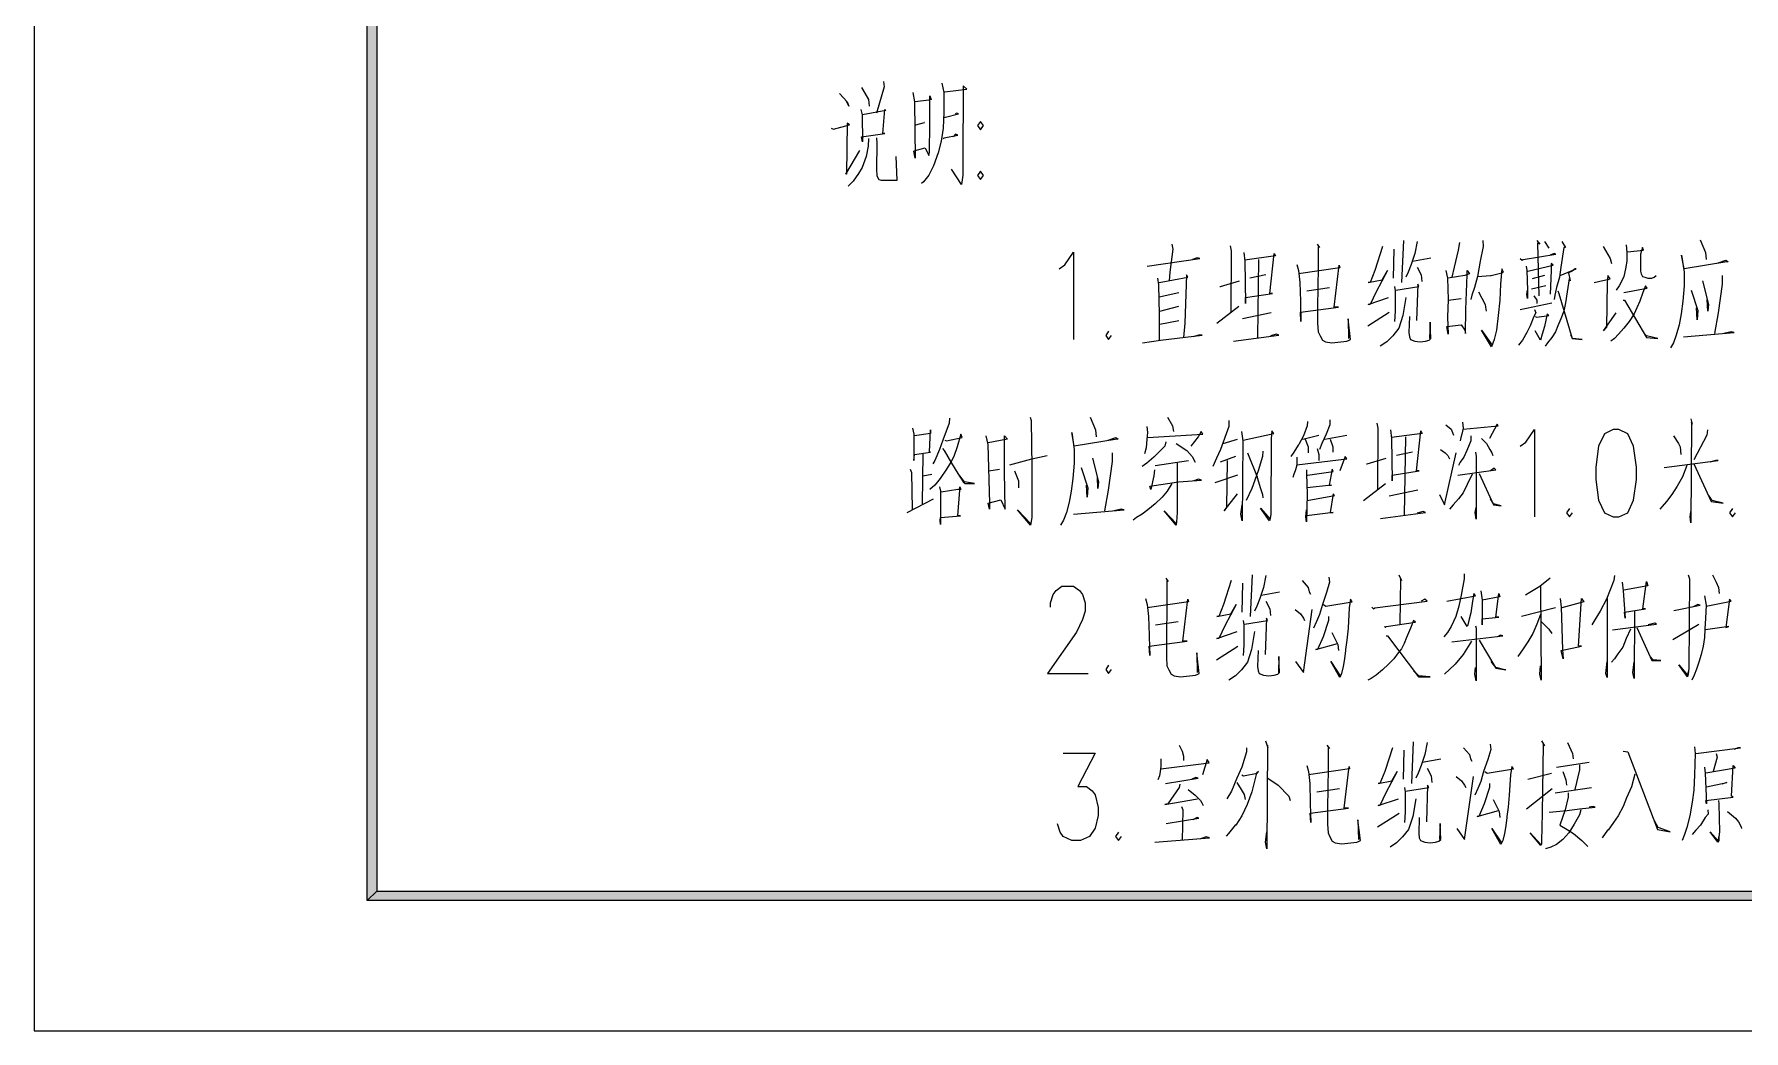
# Model space of a CAD drawing. Header units: millimetres. Extents: x -4415 to 173792, y -78716 to 47289.
# Drawn here: x -4415 to 33545, y -78716 to -56579 of the extents above; entities that cross this region are included whole.
import ezdxf

# ---------------------------------------------------------------- set-up
doc = ezdxf.new("R2010")
doc.units = ezdxf.units.MM

msp = doc.modelspace()

# ---------------------------------------------------------------- hatches: boundary and pattern name
h = msp.add_hatch(color=0)
h.dxf.hatch_style = 2
h.paths.add_polyline_path([(2980, 44393), (3191, 44183), (3191, -75611), (2980, -75821)])
h = msp.add_hatch(color=0)
h.dxf.hatch_style = 2
h.paths.add_polyline_path([(2980, -75821), (3191, -75611), (170687, -75611), (170896, -75821)])

# ---------------------------------------------------------------- linework, layer by layer
at = {"color": 0, "lineweight": 0}
for points in [[(-4415, -78716), (173792, -78716), (173792, 47289), (-4415, 47289)], [(2980, 44393), (3191, 44183), (3191, -75611), (2980, -75821)], [(16597, -58516), (16533, -58609), (16597, -58701), (16663, -58609)], [(16597, -59624), (16533, -59717), (16597, -59809), (16663, -59717)], [(30645, -65363), (30451, -65455), (30322, -65732), (30258, -66194), (30258, -66471), (30322, -66933), (30451, -67210), (30645, -67302), (30774, -67302), (30968, -67210), (31097, -66933), (31163, -66471), (31163, -66194), (31097, -65732), (30968, -65455), (30774, -65363)], [(2980, -75821), (3191, -75611), (170687, -75611), (170896, -75821)]]:
    msp.add_lwpolyline(points, close=True, dxfattribs=at)
for points in [[(14443, -57631), (14457, -57745), (14284, -58331)], [(15740, -57668), (15779, -57877), (15779, -58311), (15765, -58670), (15727, -58954), (15660, -59218), (15554, -59502), (15449, -59710), (15330, -59861), (15290, -59899)], [(13464, -57896), (13636, -58085), (13675, -58179), (13623, -58066)], [(13953, -57763), (13980, -57801), (14112, -58028), (14125, -58179)], [(15091, -57877), (15131, -58085), (15144, -59332), (15118, -59181), (15144, -59162), (15369, -59105), (15449, -59275), (15462, -59199), (15475, -58575), (15475, -57952), (15501, -58028), (15449, -58046), (15144, -58085)], [(15792, -57877), (15805, -57857), (16295, -57801), (16215, -57725), (16215, -57857), (16202, -59256), (16202, -59521), (16202, -59710), (16177, -59917), (15951, -59577)], [(13941, -58254), (13967, -58368), (13980, -58973), (13953, -58859), (14470, -58784), (14430, -58784), (14470, -58254), (14496, -58274), (13980, -58368)], [(15792, -58425), (15819, -58425), (16110, -58349), (16070, -58331), (16031, -58349)], [(13279, -58670), (13332, -58689), (13689, -58595), (13636, -58557), (13623, -59691), (13610, -59691), (13914, -59162)], [(15158, -58595), (15355, -58538), (15343, -58538)], [(15765, -58897), (15792, -58878), (16097, -58821), (16043, -58803), (15991, -58859)], [(14112, -58897), (14099, -59067), (14060, -59294), (13967, -59539), (13888, -59671), (13769, -59842), (13662, -59956)], [(14284, -58878), (14298, -59010), (14284, -59577), (14298, -59728), (14338, -59805), (14390, -59823), (14748, -59823), (14721, -59294)], [(18342, -61793), (18471, -61700), (18665, -61423), (18665, -63362)], [(20842, -61241), (20868, -61355), (20802, -61865), (20788, -62054)], [(22138, -61278), (22165, -61392), (22152, -62772)], [(22443, -61430), (22468, -61619), (22482, -62563), (22482, -62431), (23077, -62337), (23024, -62337), (23117, -61449), (23144, -61505), (22468, -61599)], [(24070, -61241), (24123, -61316), (24096, -61298), (24096, -61751), (24083, -62640), (24083, -62998), (24096, -63187), (24136, -63282), (24188, -63376), (24255, -63414), (24401, -63433), (24731, -63395), (24784, -63376), (24811, -63358), (24757, -62904), (24771, -63339)], [(25525, -61298), (25353, -61827), (25247, -62091), (25207, -62091), (25512, -62034), (25631, -61827), (25380, -62299), (25247, -62583), (25207, -62583), (25657, -62431)], [(25776, -61355), (25763, -61997)], [(25987, -61165), (25948, -62091)], [(26292, -61184), (26240, -61449), (26160, -61694), (26094, -61865), (26041, -61977)], [(27231, -61203), (27205, -61373), (27112, -61751), (27060, -61977)], [(27747, -61165), (27761, -61298), (27694, -61619), (27629, -61959), (27562, -62205), (27510, -62375), (27483, -62469)], [(28581, -61562), (28621, -61599), (28646, -61581), (29374, -61467), (29334, -61449), (29242, -61487)], [(28951, -61165), (29017, -61241), (28964, -61222), (28991, -62394)], [(29123, -61184), (29215, -61335)], [(29506, -61184), (29586, -61316), (29546, -61316), (29480, -61751), (29454, -61977), (29387, -62205), (29348, -62375), (29334, -62469)], [(30420, -61298), (30579, -61562), (30604, -61676)], [(30935, -61259), (30949, -61430), (30949, -61619), (30922, -61788), (30882, -61959), (30830, -62072), (30776, -62167), (30711, -62262)], [(30962, -61411), (31319, -61373), (31293, -61316), (31253, -61467), (31253, -61599), (31253, -61713), (31253, -61845), (31266, -61902), (31293, -61959), (31345, -61977), (31412, -61997), (31504, -61997), (31557, -61977), (31596, -61940)], [(32973, -61656), (33144, -61599), (33198, -61638), (33171, -61638), (32219, -61788), (32165, -61487), (32219, -61865), (32219, -62167), (32192, -62507), (32152, -62790), (32113, -63036), (32046, -63263), (31981, -63433), (31914, -63547)], [(32575, -61146), (32695, -61430), (32708, -61581)], [(20299, -61733), (21464, -61562), (21411, -61544), (21305, -61581)], [(22773, -61581), (22746, -63319)], [(23620, -61694), (23660, -61827), (23686, -62091), (23700, -62507), (23700, -62545), (23713, -62961), (23700, -62752), (24546, -62640), (24453, -62640), (24560, -61713), (24572, -61770), (23660, -61902)], [(26186, -61619), (26596, -61544)], [(26292, -61751), (26384, -61922), (26397, -62072)], [(26927, -61827), (26966, -61997), (26980, -62469), (26966, -62866), (26980, -63244), (26953, -63074), (27271, -63036), (27351, -63150), (27364, -63225), (27376, -62695), (27403, -61922), (27403, -61827), (27456, -61902), (27351, -61940), (26980, -61997)], [(27629, -61959), (27920, -61940), (27932, -61940), (28171, -61883), (28211, -61865), (28171, -61788), (28144, -62129), (28131, -62488), (28091, -62829), (28052, -63150), (27999, -63358), (27945, -63527), (27721, -63150), (27959, -63490)], [(28713, -61733), (28726, -61827), (28740, -62262), (28740, -62451), (28726, -62356), (28740, -62262)], [(28753, -61845), (29309, -61713), (29269, -61676), (29269, -61827), (29242, -62356)], [(29466, -61940), (29824, -61788), (29798, -61788), (29732, -61845), (29652, -61883), (29692, -62054), (29665, -62016), (29625, -62299), (29586, -62545), (29546, -62734), (29480, -62904), (29414, -63055), (29361, -63187), (29282, -63319), (29190, -63433), (29136, -63508)], [(20524, -61997), (20551, -62148), (20564, -62809), (20564, -63376)], [(20564, -62091), (21198, -61977), (21173, -61922), (21133, -62998), (21106, -63319)], [(21913, -62186), (21926, -62186), (22350, -62054)], [(22932, -61922), (22575, -61997)], [(23845, -62280), (24347, -62205)], [(25790, -62186), (25803, -62280), (25803, -62695), (25803, -62734), (25790, -62961)], [(25816, -62262), (26332, -62186), (26305, -62129), (26279, -62941)], [(29150, -62167), (28832, -62242)], [(29123, -61940), (28845, -62016)], [(30221, -62091), (30579, -62016), (30525, -61940), (30512, -62091), (30499, -63093), (30433, -63169), (30711, -62772)], [(30882, -62318), (31399, -62223), (31359, -62167), (31305, -62318), (31240, -62507), (31173, -62658), (31108, -62790), (31002, -62961), (30882, -63112), (30763, -63244), (30671, -63339), (30592, -63395)], [(32629, -62054), (32761, -62583), (32748, -62734), (32734, -62469)], [(33065, -61940), (33065, -62129), (32973, -62772), (32893, -63225)], [(20564, -62412), (21001, -62318)], [(20577, -62734), (21001, -62620)], [(21847, -62998), (22336, -62620)], [(26041, -62431), (25974, -62829), (25882, -63112), (25750, -63282), (25617, -63414), (25472, -63508)], [(26980, -62488), (27271, -62451)], [(27654, -62299), (27800, -62583), (27813, -62640), (27826, -62734)], [(28581, -62695), (29282, -62545)], [(28885, -62394), (28951, -62488), (28951, -62563)], [(29414, -62280), (29441, -62337), (29732, -63339), (29956, -63358), (29745, -63339), (29705, -63263)], [(30870, -62488), (30895, -62488), (31385, -63319), (31636, -63339), (31385, -63282), (31319, -63206)], [(32378, -62262), (32523, -62715), (32510, -62923), (32496, -62658)], [(20577, -63018), (21001, -62941)], [(23051, -62772), (22416, -62904)], [(25194, -63055), (25671, -62752)], [(26120, -62847), (26106, -63206), (26120, -63301), (26146, -63358), (26240, -63395), (26358, -63414), (26477, -63395), (26556, -63376), (26596, -63339), (26583, -62979), (26570, -63339)], [(28899, -62695), (28924, -62772), (28885, -62847), (28805, -63055), (28726, -63206), (28633, -63376), (28541, -63490)], [(28911, -62847), (28951, -62866), (29215, -62829), (29176, -62790), (29123, -63074), (29070, -63244), (29031, -63376), (28911, -63169)], [(19440, -63177), (19376, -63270), (19440, -63362), (19504, -63270)], [(20194, -63433), (20591, -63376), (21516, -63263), (21437, -63263), (21318, -63301)], [(22217, -63395), (23223, -63263), (23170, -63244), (23037, -63282)], [(32205, -63301), (33330, -63206), (33263, -63187), (33105, -63225)], [(15910, -65105), (15898, -65218), (15764, -65596), (15685, -65804), (15580, -66050), (15540, -66125)], [(17696, -65086), (17722, -65161), (17735, -66202), (17735, -66843), (17735, -67316), (17710, -67487), (17419, -67146), (17710, -67448)], [(19032, -65086), (19151, -65370), (19164, -65521)], [(20752, -65086), (20858, -65275), (20884, -65407)], [(22114, -65161), (22114, -65294), (21929, -65804), (21837, -65993), (21758, -66182)], [(23861, -65181), (23848, -65275), (23768, -65502), (23662, -65691), (23649, -65710), (23557, -65861), (23490, -65956)], [(24350, -65143), (24350, -65256), (24271, -65464), (24178, -65672), (24126, -65804)], [(25396, -65218), (25422, -65332), (25409, -66711)], [(26930, -65256), (27049, -65350), (27076, -65426), (27102, -65483)], [(27300, -65200), (27313, -65332), (27287, -65464), (27260, -65539), (27248, -65615)], [(27313, -65350), (28093, -65275), (28068, -65238), (27896, -65559)], [(32370, -65124), (32396, -65238), (32383, -65200), (32370, -67430), (32356, -67298), (32370, -67184)], [(15090, -65332), (15116, -65464), (15116, -65634), (15116, -65899), (15116, -66050), (15130, -65918), (15487, -65861), (15461, -65861), (15487, -65370), (15487, -65407), (15487, -65445), (15130, -65502)], [(15804, -65596), (15844, -65615), (16188, -65539), (16162, -65464), (16082, -65747), (16003, -65956), (15937, -66088), (15844, -66239), (15699, -66446), (15580, -66598), (15473, -66692)], [(16718, -65502), (16757, -65691), (16797, -66995), (16797, -67127), (16770, -66995), (17048, -66920), (17141, -67127), (17128, -66296), (17128, -65502), (17193, -65578), (16770, -65653)], [(19429, -65596), (19601, -65539), (19654, -65578), (19628, -65578), (18675, -65728), (18622, -65426), (18675, -65804), (18675, -66107), (18649, -66446), (18609, -66731), (18569, -66976), (18503, -67203), (18437, -67373), (18371, -67487)], [(20712, -65634), (20686, -65728), (20448, -65974), (20289, -66107), (20183, -66182)], [(20289, -65294), (20302, -65426), (20289, -65578), (20276, -65767), (20237, -65899)], [(20302, -65539), (21532, -65464), (21493, -65407), (21427, -65521), (21268, -65728)], [(21982, -65672), (22300, -65578)], [(22392, -65407), (22419, -65615), (22406, -67392), (22379, -67241), (22406, -67032)], [(22432, -65596), (23107, -65445), (23067, -65389), (23053, -65559), (23041, -67241), (23028, -67335), (23014, -67392), (22816, -67109), (23028, -67353)], [(23755, -65578), (24112, -65483)], [(23808, -65578), (23874, -65747), (23874, -65879)], [(24244, -65578), (24733, -65483)], [(24363, -65578), (24417, -65747), (24417, -65861)], [(25700, -65370), (25726, -65559), (25739, -66503), (25739, -66371), (26335, -66277), (26281, -66277), (26374, -65389), (26401, -65445), (25726, -65539)], [(26030, -65521), (26003, -67259)], [(27486, -65502), (27486, -65521), (27486, -65615), (27393, -65823), (27327, -65974), (27248, -66088), (27208, -66163)], [(27723, -65559), (27829, -65672), (27909, -65804), (27949, -65879), (27975, -65936)], [(28578, -65732), (28706, -65640), (28901, -65363), (28901, -67302)], [(31986, -65502), (32092, -65672), (32132, -65747), (32145, -65918)], [(32741, -65370), (32727, -65483), (32436, -66031)], [(15315, -65899), (15302, -67014)], [(15752, -65785), (15791, -65823), (15950, -66107), (16095, -66334), (16214, -66523), (16254, -66560), (16465, -66560), (16241, -66523), (16135, -66390)], [(17247, -66145), (17735, -66013), (18080, -65936)], [(19085, -65993), (19218, -66523), (19204, -66674), (19191, -66409)], [(19522, -65879), (19522, -66068), (19429, -66711), (19350, -67164)], [(20474, -66163), (21215, -66050)], [(20938, -65672), (21175, -65823), (21294, -65956), (21361, -66088)], [(22260, -65956), (21917, -66088)], [(22074, -66050), (22062, -67089), (22009, -67164), (22300, -66787)], [(22869, -65842), (22856, -65956), (22763, -66277), (22618, -66674), (22498, -66938)], [(22524, -65879), (22737, -66409), (22737, -66428), (22816, -66674), (22856, -66806), (22869, -66881)], [(23622, -65974), (23622, -66107), (23610, -66182), (23583, -66277), (23557, -66352), (23530, -66428)], [(23622, -66145), (24733, -66013), (24694, -65956), (24576, -66277)], [(24072, -65785), (24112, -65918), (24112, -66050)], [(25170, -66125), (25183, -66125), (25607, -65993)], [(26189, -65861), (25832, -65936)], [(26785, -66806), (26903, -67032), (27155, -65879)], [(26811, -65804), (26917, -65879), (26970, -65936), (27009, -66013)], [(27591, -65861), (27605, -65956), (27605, -67353), (27578, -67203), (27605, -67089)], [(31775, -66202), (32979, -66050), (32925, -66050), (32793, -66088)], [(15038, -66239), (15063, -66314), (15077, -67127)], [(15315, -66390), (15513, -66352)], [(16783, -66277), (17021, -66239)], [(17352, -66277), (17444, -66503), (17444, -66655)], [(18834, -66202), (18980, -66655), (18967, -66863), (18953, -66598)], [(20461, -66257), (20448, -66390), (20381, -66692), (20355, -66617), (20990, -66523), (21507, -66485), (21440, -66466), (21334, -66503)], [(20963, -66107), (20963, -67203), (20950, -67410), (20938, -67487), (20672, -67164), (20938, -67448)], [(22300, -66371), (21797, -66541)], [(23834, -66257), (23834, -66352), (23848, -66787), (23834, -67410), (23821, -67298), (23834, -67146)], [(23861, -66371), (24430, -66296), (24403, -66239), (24337, -66598), (24390, -66598), (23848, -66655)], [(27512, -66352), (27406, -66579), (27313, -66768), (27208, -66900), (27089, -67032), (27009, -67127)], [(27195, -66371), (28041, -66257), (28001, -66220), (27922, -66277)], [(27671, -66334), (27988, -67032), (28160, -67052), (27988, -67014), (27922, -66900)], [(32277, -66163), (32185, -66409), (32065, -66617), (31946, -66806), (31827, -66957), (31735, -67070), (31682, -67127)], [(32436, -66125), (32820, -66957), (33084, -66995), (32846, -66938), (32766, -66825)], [(15685, -66635), (15712, -66731), (15712, -67467), (15699, -67373), (15712, -67316), (16149, -67278), (16095, -67278), (16135, -66711), (16135, -66635), (16162, -66692), (16095, -66692), (15725, -66749)], [(20844, -66560), (20739, -66731), (20633, -66863), (20474, -67014), (20315, -67146), (20183, -67241), (20064, -67316), (19984, -67373)], [(23848, -66938), (24456, -66825), (24430, -66787), (24363, -67203), (24430, -67203), (23834, -67278)], [(25104, -66938), (25593, -66560)], [(26308, -66711), (25673, -66843)], [(14971, -67203), (15553, -66900)], [(18662, -67241), (19787, -67146), (19720, -67127), (19561, -67164)], [(25475, -67335), (26480, -67203), (26427, -67184), (26295, -67221)], [(29676, -67117), (29611, -67210), (29676, -67302), (29740, -67210)], [(33295, -67117), (33230, -67210), (33295, -67302), (33359, -67210)], [(20710, -68660), (20763, -68735), (20736, -68717), (20736, -69170), (20723, -70059), (20723, -70417), (20736, -70606), (20775, -70701), (20828, -70795), (20895, -70834), (21041, -70852), (21371, -70814), (21424, -70795), (21451, -70777), (21397, -70323), (21411, -70757)], [(22627, -68585), (22588, -69510)], [(22932, -68603), (22880, -68868), (22800, -69114), (22734, -69284), (22681, -69397)], [(24334, -68641), (24347, -68754), (24282, -68981), (24188, -69246), (24123, -69472), (24056, -69624), (23991, -69775)], [(25882, -68585), (25948, -68717), (25922, -68679), (25909, -69681)], [(27337, -68565), (27337, -68679), (27271, -69038), (27218, -69284), (27152, -69510), (27046, -69738), (26966, -69870), (26887, -69964)], [(29242, -68660), (29017, -68849), (28792, -68981), (28700, -69038)], [(30671, -68603), (30658, -68717), (30499, -69132), (30353, -69397), (30234, -69586), (30169, -69699)], [(32311, -68585), (32338, -68679), (32324, -70663), (32311, -70795), (32298, -70852), (32100, -70588), (32298, -70814), (32324, -70720)], [(32853, -68585), (32933, -68754), (32985, -68868), (32999, -69000)], [(18148, -69304), (18148, -69212), (18212, -69027), (18276, -68935), (18406, -68842), (18665, -68842), (18794, -68935), (18858, -69027), (18923, -69212), (18923, -69396), (18858, -69581), (18729, -69858), (18083, -70781), (18988, -70781)], [(22165, -68717), (21993, -69246), (21887, -69510), (21847, -69510), (22152, -69453), (22271, -69246), (22019, -69718), (21887, -70002), (21847, -70002), (22297, -69850)], [(22416, -68774), (22403, -69416)], [(22826, -69038), (23236, -68963)], [(23739, -68717), (23871, -68868), (23897, -68963), (23924, -69019)], [(26953, -69170), (27589, -69057), (27549, -69000), (27522, -69170), (27483, -69435), (27443, -69605), (27416, -69699), (27403, -69738), (27271, -69510)], [(27707, -68943), (27734, -69152), (27734, -69699), (27734, -69567), (28104, -69529), (28039, -69529), (28104, -69000), (28131, -69075), (27734, -69152)], [(29031, -68849), (29044, -70928), (29017, -70795), (29031, -70606)], [(30843, -68754), (30870, -68943), (30909, -69548), (30895, -69416), (31359, -69340), (31305, -69340), (31385, -68735), (31412, -68831), (30882, -68925)], [(32669, -69057), (32708, -69264), (32695, -69548), (32682, -69793), (32669, -69982), (32642, -70171), (32602, -70360), (32550, -70531), (32496, -70682), (32443, -70814), (32391, -70928)], [(20260, -69114), (20299, -69246), (20326, -69510), (20339, -69927), (20339, -69964), (20353, -70380), (20339, -70171), (21186, -70059), (21093, -70059), (21198, -69132), (21212, -69189), (20299, -69321)], [(22932, -69170), (23024, -69340), (23037, -69492)], [(23581, -69359), (23700, -69453), (23765, -69548), (23792, -69605)], [(23593, -70512), (23765, -70757), (23964, -69359)], [(24215, -69246), (24268, -69284), (24850, -69189), (24811, -69132), (24784, -69321), (24757, -69775), (24731, -70039), (24704, -70248), (24704, -70266), (24678, -70456), (24652, -70625), (24612, -70777), (24572, -70871), (24374, -70512), (24585, -70834)], [(25286, -69303), (25326, -69340), (25353, -69321), (26517, -69170), (26464, -69132), (26384, -69170)], [(29361, -69321), (28607, -69510)], [(29466, -69114), (29493, -69303), (29520, -70248), (29533, -70456), (29493, -70266), (29943, -70171), (29877, -70171), (29943, -69114), (29996, -69189), (29506, -69321)], [(30512, -69114), (30512, -70871), (30485, -70777), (30512, -70512)], [(31121, -69378), (31108, -70889), (31081, -70757), (31108, -70531)], [(31994, -69378), (32575, -69264), (32523, -69246), (32404, -69303)], [(32708, -69284), (33263, -69170), (33224, -69132), (33144, -69756), (33211, -69738), (32695, -69813)], [(20485, -69699), (20987, -69624)], [(22430, -69605), (22443, -69699), (22443, -70116), (22443, -70153), (22430, -70380)], [(22455, -69681), (22972, -69605), (22945, -69548), (22918, -70360)], [(24321, -69510), (24321, -69605), (24202, -69964), (24083, -70248), (24043, -70248), (24520, -70116)], [(25564, -69738), (25591, -69756), (25604, -69738), (26252, -69643), (26213, -69605), (26146, -69775), (26054, -69982), (26001, -70116), (25948, -70228), (25869, -70323), (25776, -70456), (25657, -70569), (25525, -70701), (25380, -70814), (25273, -70889), (25194, -70928)], [(27589, -69718), (27602, -69775), (27602, -69832), (27602, -70946), (27575, -70795), (27589, -70645)], [(29031, -69472), (28951, -69681), (28859, -69888), (28753, -70077), (28646, -70228), (28527, -70399)], [(29044, -69624), (29215, -69793), (29282, -69888)], [(31028, -69793), (30935, -70002), (30856, -70191), (30750, -70342), (30671, -70456), (30604, -70531)], [(30631, -69813), (31610, -69681), (31571, -69661), (31425, -69699)], [(31173, -69756), (31504, -70493), (31703, -70493), (31531, -70474), (31464, -70399)], [(31968, -70021), (32550, -69681)], [(21834, -70474), (22311, -70171)], [(22681, -69850), (22614, -70248), (22522, -70531), (22390, -70701), (22257, -70834), (22112, -70928)], [(24401, -69870), (24493, -70059), (24533, -70134), (24546, -70266)], [(25604, -69945), (25631, -69945), (26319, -70852), (26583, -70852), (26570, -70852), (26332, -70834), (26213, -70720)], [(27496, -70059), (27311, -70360), (27139, -70569), (27125, -70588), (27020, -70682), (26901, -70795)], [(27060, -70077), (28197, -69945), (28144, -69927), (28078, -69964)], [(27667, -70039), (28039, -70663), (28263, -70701), (28236, -70701), (28039, -70645), (27932, -70512)], [(19440, -70596), (19376, -70689), (19440, -70781), (19504, -70689)], [(22760, -70266), (22746, -70625), (22760, -70720), (22786, -70777), (22880, -70814), (22998, -70834), (23117, -70814), (23196, -70795), (23236, -70757), (23223, -70399), (23210, -70757)], [(21008, -72370), (21075, -72502), (21102, -72616), (21102, -72710)], [(22504, -72427), (22504, -72521), (22398, -72862), (22292, -73107), (22173, -73391), (22067, -73560)], [(22927, -72275), (22980, -72427), (22966, -72370), (22954, -74676), (22927, -74524), (22954, -74298)], [(24290, -72370), (24343, -72446), (24316, -72427), (24316, -72881), (24303, -73769), (24303, -74127), (24316, -74316), (24356, -74411), (24408, -74506), (24475, -74544), (24621, -74562), (24951, -74524), (25004, -74506), (25031, -74487), (24977, -74033), (24991, -74467)], [(25745, -72427), (25573, -72956), (25467, -73220), (25427, -73220), (25732, -73164), (25851, -72956), (25600, -73428), (25467, -73712), (25427, -73712), (25877, -73560)], [(25996, -72484), (25983, -73126)], [(26207, -72295), (26168, -73220)], [(26512, -72313), (26460, -72578), (26380, -72824), (26314, -72994), (26261, -73107)], [(27320, -72427), (27452, -72578), (27477, -72673), (27504, -72729)], [(27914, -72352), (27927, -72464), (27862, -72691), (27769, -72956), (27703, -73182), (27636, -73334), (27571, -73485)], [(29052, -72275), (29118, -72389), (29092, -72352), (29065, -73882), (29052, -74506), (29052, -74562), (29039, -74601), (28801, -74316), (29039, -74581)], [(29634, -72313), (29740, -72559), (29753, -72673)], [(30864, -72502), (30970, -72521), (31632, -74241), (31910, -74298), (31645, -74203), (31565, -74052)], [(32452, -72407), (32465, -72559), (32452, -73031), (32439, -73371), (32399, -73637), (32346, -73938), (32280, -74203), (32226, -74355), (32174, -74487)], [(32479, -72559), (33471, -72427), (33418, -72427), (33325, -72464)], [(18432, -72552), (19143, -72552), (18755, -73291), (18949, -73291), (19078, -73383), (19143, -73476), (19208, -73753), (19208, -73937), (19143, -74214), (19014, -74399), (18820, -74491), (18626, -74491), (18432, -74399), (18368, -74306), (18303, -74122)], [(20598, -72673), (20598, -72842), (20585, -72956), (20573, -73050), (20533, -73145)], [(20598, -72899), (21671, -72767), (21631, -72691), (21525, -73031)], [(23840, -72824), (23880, -72956), (23906, -73220), (23919, -73637), (23919, -73674), (23933, -74090), (23919, -73882), (24766, -73769), (24673, -73769), (24779, -72842), (24792, -72899), (23880, -73031)], [(26406, -72748), (26816, -72673)], [(26512, -72881), (26605, -73050), (26617, -73202)], [(27795, -72956), (27848, -72994), (28431, -72899), (28391, -72842), (28364, -73031), (28337, -73485), (28311, -73749), (28285, -73958), (28285, -73977), (28258, -74166), (28232, -74335), (28192, -74487), (28153, -74581), (27954, -74222), (28165, -74544)], [(29383, -72862), (30111, -72748)], [(29899, -72805), (29899, -72918), (29793, -73353)], [(32676, -72862), (32690, -72994), (32716, -73674), (32703, -73598), (33312, -73523), (33272, -73503), (33312, -72824), (33351, -72881), (32703, -72994)], [(32929, -72559), (32954, -72635), (32862, -72956)], [(21022, -73239), (21008, -73315), (20757, -73674), (20692, -73693), (21418, -73560)], [(20705, -73220), (21432, -73107), (21379, -73088), (21286, -73126)], [(22398, -73031), (22437, -73050), (22742, -72994), (22768, -72956), (22728, -72994), (22623, -73409), (22517, -73693), (22398, -73938), (22265, -74146), (22253, -74146), (22107, -74335), (22054, -74392)], [(22292, -73202), (22385, -73353), (22451, -73466), (22477, -73580)], [(22980, -73107), (23205, -73259), (23443, -73503), (23469, -73598)], [(26036, -73391), (26552, -73315), (26525, -73259), (26498, -74071)], [(27161, -73070), (27280, -73164), (27345, -73259), (27372, -73315)], [(27174, -74222), (27345, -74467), (27544, -73070)], [(27901, -73220), (27901, -73315), (27782, -73674), (27663, -73958), (27623, -73958), (28100, -73826)], [(28747, -73126), (29276, -72994)], [(29529, -72956), (29594, -73145), (29607, -73259)], [(31129, -73013), (31050, -73296), (30944, -73542), (30864, -73731), (30759, -73938), (30653, -74090), (30534, -74260), (30521, -74260), (30402, -74430)], [(32716, -73296), (33166, -73202), (33100, -73220), (33061, -73239)], [(21207, -73353), (21366, -73485), (21485, -73598), (21512, -73655), (21538, -73712)], [(24065, -73409), (24567, -73334)], [(26261, -73560), (26194, -73958), (26102, -74241), (25970, -74411), (25837, -74544), (25692, -74638)], [(26010, -73315), (26023, -73409), (26023, -73826), (26023, -73863), (26010, -74090)], [(27981, -73580), (28073, -73769), (28113, -73844), (28126, -73977)], [(28721, -73788), (29290, -73334)], [(29356, -73428), (30163, -73315)], [(29647, -73428), (29647, -73523), (29581, -73806), (29462, -74146), (29621, -74241), (29766, -74335), (29952, -74487), (30084, -74619)], [(32981, -73598), (32994, -73674), (33007, -74298), (32994, -74411), (32994, -74487), (32968, -74524), (32795, -74298), (32981, -74506), (32994, -74411)], [(20718, -74109), (21445, -73995), (21406, -73977), (21313, -74033)], [(21062, -73731), (21088, -73806), (21075, -74487)], [(25414, -74184), (25891, -73882)], [(26340, -73977), (26327, -74335), (26340, -74430), (26366, -74487), (26460, -74524), (26578, -74544), (26697, -74524), (26776, -74506), (26816, -74467), (26803, -74109), (26790, -74467)], [(29925, -73806), (29899, -73920), (29780, -74127), (29661, -74316), (29529, -74467), (29383, -74581), (29264, -74638), (29144, -74676)], [(29224, -73863), (29621, -73826), (29899, -73788), (30243, -73749), (30203, -73731), (30111, -73749)], [(32743, -73806), (32756, -73901), (32690, -73977), (32584, -74146), (32479, -74260), (32399, -74355)], [(33180, -73844), (33364, -73995), (33431, -74071), (33484, -74184), (33496, -74222)], [(19660, -74306), (19596, -74399), (19660, -74491), (19725, -74399)], [(20466, -74524), (21684, -74430), (21604, -74411), (21485, -74449)]]:
    msp.add_lwpolyline(points, dxfattribs=at)

doc.saveas('drawing.dxf')
